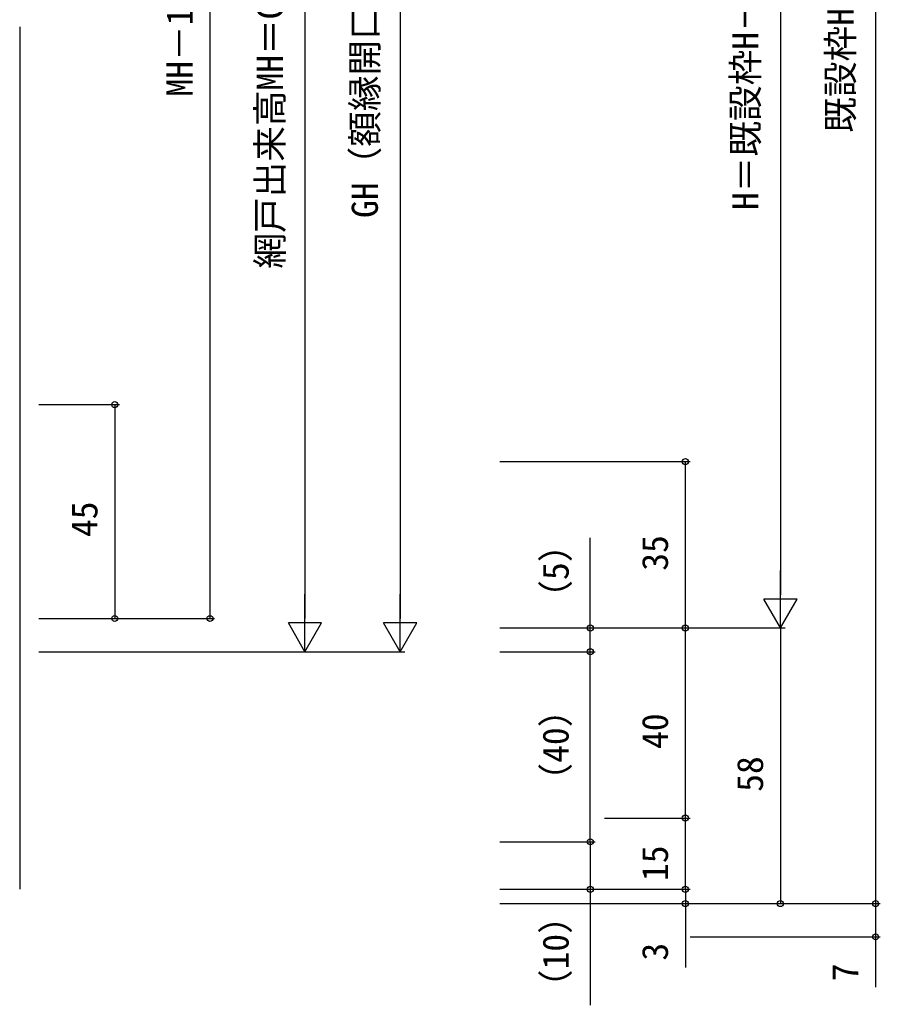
# Model space of a CAD drawing. Units: millimetres, scale not verified. Extents: x -437 to 438, y -554 to 551.
# Drawn here: x -171.8 to 9.2, y -24.1 to 183.3 of the extents above; entities that cross this region are included whole.
import ezdxf
from ezdxf.enums import TextEntityAlignment as Align

# ---------------------------------------------------------------- set-up
doc = ezdxf.new("R2010")
doc.units = ezdxf.units.MM
doc.header["$LTSCALE"] = 4
doc.layers.add('0-7_YKK_D', color=6, linetype='Continuous')
doc.layers.add('0-9_YSS_K', color=3, linetype='Continuous')
doc.styles.add('ＭＳ ゴシック', font='')
doc.styles.get('ＭＳ ゴシック').set_extended_font_data('MS Gothic')

msp = doc.modelspace()

# ---------------------------------------------------------------- linework, layer by layer
at = {"layer": '0-7_YKK_D'}
for p, q in [((8.207, 361.3), (8.207, -2.697)), ((-91.793, 315.3), (-91.793, 57.298)), ((-131.793, 314.3), (-131.793, 57.299)), ((-111.793, 314.3), (-111.793, 57.298)), ((-11.793, 309.3), (-11.793, 62.299)), ((-167.792, 102.299), (-150.793, 102.299)), ((-151.793, 102.299), (-151.793, 57.299)), ((-70.793, 90.299), (-30.793, 90.299)), ((-31.793, 55.299), (-31.793, 90.299)), ((-11.793, 55.299), (-11.793, 67.424)), ((-111.793, 50.298), (-111.793, 62.423)), ((-91.793, 50.298), (-91.793, 62.423)), ((-11.793, 55.299), (-15.293, 61.362)), ((-8.293, 61.362), (-15.293, 61.362)), ((-11.793, 55.299), (-8.293, 61.362)), ((-167.792, 57.299), (-150.793, 57.299)), ((-167.792, 57.299), (-130.793, 57.299)), ((-111.793, 50.298), (-115.293, 56.361)), ((-108.293, 56.361), (-115.293, 56.361)), ((-111.793, 50.298), (-108.293, 56.361)), ((-91.793, 50.298), (-95.293, 56.361)), ((-88.293, 56.361), (-95.293, 56.361)), ((-91.793, 50.298), (-88.293, 56.361)), ((-70.794, 55.299), (-10.793, 55.299)), ((-70.793, 55.299), (-10.793, 55.299)), ((-70.793, 55.299), (-30.793, 55.299)), ((-70.793, 55.299), (-50.793, 55.299)), ((-48.793, 55.299), (-30.793, 55.299)), ((-31.793, 15.299), (-31.793, 55.299)), ((-11.793, 55.299), (-11.793, -2.697)), ((-167.792, 50.298), (-110.793, 50.298)), ((-167.792, 50.298), (-90.793, 50.298)), ((-70.794, 50.299), (-50.793, 50.299)), ((-70.793, 50.299), (-50.793, 50.299)), ((-51.793, 10.3), (-51.793, 50.299)), ((-48.793, 15.299), (-30.793, 15.299)), ((-48.793, 15.299), (-30.793, 15.299)), ((-31.793, 0.303), (-31.793, 15.299)), ((-70.794, 10.3), (-50.793, 10.3)), ((-70.794, 10.3), (-50.793, 10.3)), ((-31.793, 0.303), (-31.793, 2.853)), ((-70.794, 0.303), (-30.793, 0.303)), ((-60.794, 0.303), (-50.793, 0.303)), ((-48.793, 0.303), (-30.793, 0.303)), ((-31.793, 0.303), (-31.793, -2.697)), ((-70.794, -2.697), (-10.793, -2.697)), ((-70.794, -2.697), (-30.793, -2.697)), ((-69.794, -2.697), (9.207, -2.697)), ((-48.793, -2.697), (9.207, -2.697)), ((-31.793, -2.697), (-31.793, -16.143)), ((-30.793, -9.701), (9.207, -9.701))]:
    msp.add_line(p, q, dxfattribs=at)
for points in [[(-51.793, 50.299), (-51.793, 55.299), (-51.793, 74.25)], [(-51.793, 10.3), (-51.793, 0.303), (-51.793, -24.102)], [(8.207, -2.697), (8.207, -9.701), (8.207, -20.299)]]:
    msp.add_lwpolyline(points, dxfattribs=at)
for centre in [(-151.793, 102.299), (-31.793, 90.299), (-151.793, 57.299), (-131.793, 57.299), (-51.793, 55.299), (-31.793, 55.299), (-31.793, 55.299), (-51.793, 50.299), (-51.793, 50.299), (-31.793, 15.299), (-31.793, 15.299), (-51.793, 10.3), (-51.793, 0.303), (-31.793, 0.303), (-31.793, 0.303), (-31.793, -2.697), (-11.793, -2.697), (8.207, -2.697), (8.207, -2.697), (8.207, -9.701)]:
    msp.add_circle(centre, 0.637, dxfattribs=at)
at = {"layer": '0-9_YSS_K'}
msp.add_line((-171.792, 181.8), (-171.792, 0.303), dxfattribs=at)

# ---------------------------------------------------------------- texts
at = {"layer": '0-7_YKK_D', "style": 'ＭＳ ゴシック'}
for s, p in [('GH（額縁開口寸法）', (-94.816, 141.576)), ('網戸出来高MH＝GH－1', (-114.774, 130.913)), ('H＝既設枠H－103', (-14.773, 143.25)), ('MH－14', (-133.793, 167.135)), ('既設枠H', (5.227, 159.508)), ('45', (-153.793, 74.43)), ('35', (-33.793, 67.345)), ('（5）', (-54.688, 57.889)), ('（40）', (-54.688, 19.412)), ('40', (-33.793, 29.845)), ('58', (-13.793, 20.825)), ('15', (-33.793, 2.049)), ('（10）', (-54.688, -24.062)), ('3', (-33.793, -14.697)), ('7', (6.207, -19.023))]:
    msp.add_text(s, height=5.499, rotation=90, dxfattribs=at).set_placement(p, align=Align.BOTTOM_LEFT)

doc.saveas('drawing.dxf')
